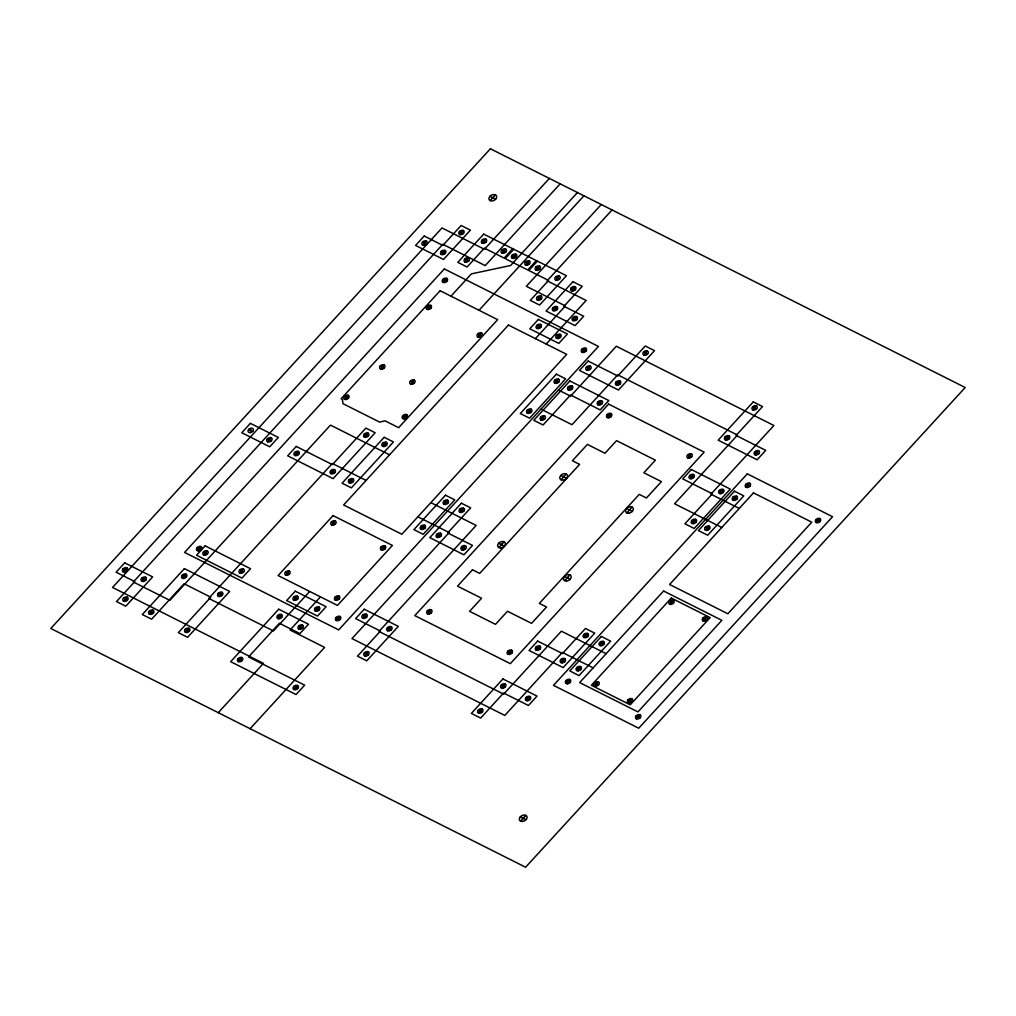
<?xml version="1.0" encoding="UTF-8"?>
<svg xmlns="http://www.w3.org/2000/svg" width="1016" height="1016" viewBox="0 0 1016 1016"><rect width="100%" height="100%" fill="white"/><g stroke="black" fill="none" stroke-linecap="round" stroke-linejoin="round"><path stroke-width="1.5" d="M123.19 571.881L126.886 567.842M422.669 245.072L426.364 241.033M267.538 441.795L271.234 437.769M490.144 200.647L495.44 194.869M123.584 601.218L127.279 597.179M141.859 581.266L145.555 577.228M441.338 254.457L445.033 250.431M459.626 234.506L463.321 230.48M197.269 550.596L200.965 546.557M443.04 282.397L446.735 278.359M464.896 262.001L468.592 257.975M482.181 243.141L485.877 239.116M344.576 399.313L348.272 395.275M426.999 309.359L430.695 305.333M149.403 614.197L153.099 610.172M182.372 578.218L186.08 574.192M203.632 554.914L207.34 550.875M294.754 455.486L298.45 451.447M549.364 178.422L484.429 249.288L441.985 227.952L112.535 587.464L263.474 663.359L218.262 712.686M380.454 368.935L384.15 364.896M450.964 296.177L471.399 273.875L510.591 265.506L577.456 192.545M560.159 183.845L485.229 265.62L442.785 244.285L133.325 581.99L169.863 600.367L330.467 425.107L389.547 454.812M501.929 253.073L505.625 249.034M512.293 258.28L515.988 254.254M410.553 384.073L414.249 380.035M479.019 310.274L493.751 294.208M494.005 293.929L583.933 195.796M185.42 632.308L189.116 628.269M218.389 596.329L222.085 592.303M239.789 573.087L243.484 569.049M330.899 473.659L334.594 469.621M364.376 437.134L368.071 433.095M525.564 264.96L529.26 260.921M535.915 270.167L539.61 266.129M402.984 418.643L406.679 414.617M477.825 336.982L481.52 332.956M601.269 204.521L526.339 286.296L565.391 305.93L535.419 338.633M349.199 482.854L352.895 478.815M382.664 446.329L386.359 442.303M612.064 209.944L547.129 280.822L586.168 300.457L546.214 344.068M537.388 300.05L541.084 296.012M555.663 280.099L559.359 276.06M285.61 575.107L289.319 571.081M331.572 524.967L335.267 520.929M536.867 328.46L540.563 324.421M553.149 310.68L556.844 306.654M571.437 290.728L575.132 286.702M293.738 600.215L297.434 596.189M238.277 661.594L241.986 657.568M277.749 618.528L281.445 614.502M309.435 591.706L273.456 630.949L208.712 598.399L332.346 463.474L366.077 480.428M556.616 338.379L560.311 334.353M572.897 320.611L576.593 316.586M320.472 596.862L290.068 630.022L324.599 647.395L250.076 728.726M298.793 629.12L302.489 625.081M315.328 611.073L319.024 607.035M335.255 600.075L338.95 596.036M381.216 549.923L384.912 545.884M336.258 620.484L339.954 616.445M582.028 352.273L585.724 348.247M420.992 529.311L424.688 525.272M443.967 504.228L447.662 500.202M527.393 413.195L531.089 409.156M554.863 383.21L558.559 379.184M293.853 689.547L297.548 685.508M540.88 419.976L544.576 415.938M568.35 389.992L572.046 385.966M586.588 370.103L590.283 366.065M362.725 618.261L366.42 614.223M436.905 537.312L440.601 533.273M459.88 512.229L463.575 508.203M364.566 655.815L368.262 651.789M387.54 630.745L391.236 626.707M461.721 549.796L465.417 545.757M598.03 404.914L601.726 400.888M616.268 385.013L619.963 380.987M643.738 355.041L647.433 351.003M427.495 613.804L431.19 609.765M607.327 417.563L611.035 413.525M498.843 547.586L504.139 541.807M560.984 479.781L566.28 474.002M564.655 580.682L569.951 574.904M626.796 512.864L632.092 507.086M507.911 654.24L511.62 650.202M687.756 458L691.452 453.962M689.813 478.536L693.509 474.51M725.284 439.839L728.98 435.8M752.754 409.854L756.45 405.816M478.434 713.08L482.13 709.041M501.409 687.997L505.117 683.971M536.13 650.113L539.826 646.074M526.237 700.481L529.933 696.443M560.946 662.597L564.655 658.558M583.933 637.515L587.629 633.489M692.01 523.443L695.706 519.405M719.48 493.459L723.189 489.433M754.952 454.762L758.647 450.723M576.872 670.598L580.568 666.56M599.846 645.516L603.542 641.49M705.498 530.225L709.193 526.186M732.981 500.24L736.676 496.214M566.191 683.539L569.887 679.501M746.023 487.299L749.719 483.26M594.728 685.94L598.424 681.914M669.658 604.177L673.354 600.139M628.18 702.767L631.876 698.729M703.11 620.992L706.806 616.966M520.56 821.131L525.856 815.353M636.334 718.807L640.029 714.781M816.165 522.567L819.861 518.528M489.877 196.393A4.128 2.921 -28 0 1 496.494 195.91A4.128 2.921 -28 0 1 492.023 200.977A4.128 2.921 -28 0 1 489.877 196.393L495.656 199.2M481.99 240.17A2.883 2.045 -28 0 1 486.613 239.839A2.883 2.045 -28 0 1 483.489 243.37A2.883 2.045 -28 0 1 481.99 240.17L486.029 242.126M501.739 250.101A2.883 2.045 -28 0 1 506.349 249.771A2.883 2.045 -28 0 1 503.238 253.301A2.883 2.045 -28 0 1 501.739 250.101L505.778 252.057M512.089 255.308A2.883 2.045 -28 0 1 516.712 254.978A2.883 2.045 -28 0 1 513.601 258.509A2.883 2.045 -28 0 1 512.089 255.308L516.128 257.264M525.412 261.938L529.399 263.944M535.724 267.195A2.883 2.045 -28 0 1 540.347 266.865A2.883 2.045 -28 0 1 537.223 270.396A2.883 2.045 -28 0 1 535.724 267.195L539.763 269.151M555.523 277.076L559.511 279.082M459.435 231.534A2.883 2.045 -28 0 1 464.045 231.204A2.883 2.045 -28 0 1 460.934 234.734A2.883 2.045 -28 0 1 459.435 231.534L463.461 233.489M571.284 287.706L575.285 289.725M464.744 258.978L468.744 260.998M537.197 297.078A2.883 2.045 -28 0 1 541.807 296.736A2.883 2.045 -28 0 1 538.696 300.279A2.883 2.045 -28 0 1 537.197 297.078L541.223 299.034M643.585 352.019L647.586 354.025M752.564 406.883A2.883 2.045 -28 0 1 757.187 406.552A2.883 2.045 -28 0 1 754.062 410.083A2.883 2.045 -28 0 1 752.564 406.883L756.602 408.838M422.516 242.049L426.517 244.056M441.147 251.485A2.883 2.045 -28 0 1 445.77 251.155A2.883 2.045 -28 0 1 442.646 254.686A2.883 2.045 -28 0 1 441.147 251.485L445.186 253.441M552.958 307.708A2.883 2.045 -28 0 1 557.581 307.378A2.883 2.045 -28 0 1 554.457 310.909A2.883 2.045 -28 0 1 552.958 307.708L556.997 309.677M572.707 317.64A2.883 2.045 -28 0 1 577.329 317.31A2.883 2.045 -28 0 1 574.205 320.84A2.883 2.045 -28 0 1 572.707 317.64L576.745 319.596M536.677 325.488A2.883 2.045 -28 0 1 541.299 325.145A2.883 2.045 -28 0 1 538.175 328.689A2.883 2.045 -28 0 1 536.677 325.488L540.715 327.444M556.425 335.407A2.883 2.045 -28 0 1 561.048 335.077A2.883 2.045 -28 0 1 557.924 338.607A2.883 2.045 -28 0 1 556.425 335.407L560.464 337.375M442.849 279.425A2.883 2.045 -28 0 1 447.472 279.082A2.883 2.045 -28 0 1 444.348 282.626A2.883 2.045 -28 0 1 442.849 279.425L446.888 281.381M581.838 349.301A2.883 2.045 -28 0 1 586.461 348.971A2.883 2.045 -28 0 1 583.336 352.501A2.883 2.045 -28 0 1 581.838 349.301L585.876 351.269M586.435 367.081L590.436 369.087M616.115 382.003L620.103 384.01M725.132 436.817L729.12 438.823M754.812 451.739L758.8 453.746M426.809 306.387A2.883 2.045 -28 0 1 431.419 306.057A2.883 2.045 -28 0 1 428.308 309.588A2.883 2.045 -28 0 1 426.809 306.387L430.848 308.343M477.634 334.01A2.883 2.045 -28 0 1 482.244 333.68A2.883 2.045 -28 0 1 479.133 337.21A2.883 2.045 -28 0 1 477.634 334.01L481.66 335.978M554.673 380.238A2.883 2.045 -28 0 1 559.295 379.908A2.883 2.045 -28 0 1 556.171 383.438A2.883 2.045 -28 0 1 554.673 380.238L558.711 382.194M568.16 387.02A2.883 2.045 -28 0 1 572.783 386.69A2.883 2.045 -28 0 1 569.659 390.22A2.883 2.045 -28 0 1 568.16 387.02L572.198 388.988M597.84 401.942A2.883 2.045 -28 0 1 602.463 401.612A2.883 2.045 -28 0 1 599.338 405.143A2.883 2.045 -28 0 1 597.84 401.942L601.878 403.898M558.457 390.042L570.598 396.138L616.306 346.265L773.887 425.501L710.946 494.182L739.267 508.432M607.187 414.541L611.175 416.547M687.565 455.016A2.883 2.045 -28 0 1 692.175 454.685A2.883 2.045 -28 0 1 689.064 458.216A2.883 2.045 -28 0 1 687.565 455.016L691.591 456.984M745.833 484.327A2.883 2.045 -28 0 1 750.456 483.984A2.883 2.045 -28 0 1 747.332 487.528A2.883 2.045 -28 0 1 745.833 484.327L749.872 486.283M815.975 519.595A2.883 2.045 -28 0 1 820.598 519.252A2.883 2.045 -28 0 1 817.474 522.795A2.883 2.045 -28 0 1 815.975 519.595L820.014 521.551M689.661 475.513L693.661 477.52M719.341 490.436L723.328 492.442M732.79 497.269A2.883 2.045 -28 0 1 737.4 496.938A2.883 2.045 -28 0 1 734.289 500.469A2.883 2.045 -28 0 1 732.79 497.269L736.816 499.224M540.982 409.118L572.008 424.713L617.715 374.84L737.514 435.077L674.573 503.771L721.792 527.507M527.202 410.223A2.883 2.045 -28 0 1 531.812 409.892A2.883 2.045 -28 0 1 528.701 413.423A2.883 2.045 -28 0 1 527.202 410.223L531.241 412.179M540.728 416.954L544.728 418.96M691.858 520.421L695.858 522.427M705.307 527.253A2.883 2.045 -28 0 1 709.93 526.923A2.883 2.045 -28 0 1 706.806 530.454A2.883 2.045 -28 0 1 705.307 527.253L709.346 529.209M380.301 365.912L384.289 367.919M410.413 381.051L414.401 383.057M560.718 475.526A4.128 2.921 -28 0 1 567.322 475.043A4.128 2.921 -28 0 1 562.864 480.111A4.128 2.921 -28 0 1 560.718 475.526L566.496 478.333M626.58 508.546L632.295 511.416M402.844 415.62L406.832 417.64M344.424 396.291L348.425 398.297M364.185 434.162A2.883 2.045 -28 0 1 368.795 433.832A2.883 2.045 -28 0 1 365.684 437.363A2.883 2.045 -28 0 1 364.185 434.162L368.211 436.118M382.511 443.306L386.512 445.313M669.468 601.205A2.883 2.045 -28 0 1 674.078 600.875A2.883 2.045 -28 0 1 670.966 604.406A2.883 2.045 -28 0 1 669.468 601.205L673.494 603.161M702.92 618.02A2.883 2.045 -28 0 1 707.53 617.69A2.883 2.045 -28 0 1 704.418 621.221A2.883 2.045 -28 0 1 702.92 618.02L706.958 619.989M443.814 501.205L447.815 503.212M459.689 509.257A2.883 2.045 -28 0 1 464.312 508.927A2.883 2.045 -28 0 1 461.188 512.458A2.883 2.045 -28 0 1 459.689 509.257L463.728 511.226M430.835 502.641L476.161 525.437L379.006 631.457L503.657 694.144L561.365 631.19L606.146 653.707M498.64 543.268L504.355 546.138M564.439 576.351L570.167 579.234M248.73 429.387L252.717 431.394M267.348 438.823A2.883 2.045 -28 0 1 271.971 438.493A2.883 2.045 -28 0 1 268.846 442.024A2.883 2.045 -28 0 1 267.348 438.823L271.386 440.779M294.564 452.514A2.883 2.045 -28 0 1 299.187 452.171A2.883 2.045 -28 0 1 296.062 455.714A2.883 2.045 -28 0 1 294.564 452.514L298.602 454.47M330.708 470.687A2.883 2.045 -28 0 1 335.331 470.357A2.883 2.045 -28 0 1 332.207 473.888A2.883 2.045 -28 0 1 330.708 470.687L334.747 472.643M349.047 479.831L353.035 481.838M417.855 516.814L449.148 532.549L351.98 638.581L504.825 715.429L562.394 652.412L593.154 667.88M420.802 526.339A2.883 2.045 -28 0 1 425.412 525.996A2.883 2.045 -28 0 1 422.3 529.539A2.883 2.045 -28 0 1 420.802 526.339L424.828 528.295M436.715 534.34A2.883 2.045 -28 0 1 441.338 534.01A2.883 2.045 -28 0 1 438.214 537.54A2.883 2.045 -28 0 1 436.715 534.34L440.754 536.296M461.582 546.773L465.569 548.78M583.743 634.543A2.883 2.045 -28 0 1 588.353 634.213A2.883 2.045 -28 0 1 585.241 637.743A2.883 2.045 -28 0 1 583.743 634.543L587.781 636.499M599.694 642.493L603.695 644.512M331.432 521.945L335.42 523.951M381.025 546.951A2.883 2.045 -28 0 1 385.635 546.621A2.883 2.045 -28 0 1 382.524 550.151A2.883 2.045 -28 0 1 381.025 546.951L385.051 548.907M535.94 647.141A2.883 2.045 -28 0 1 540.563 646.811A2.883 2.045 -28 0 1 537.439 650.342A2.883 2.045 -28 0 1 535.94 647.141L539.979 649.097M560.807 659.575L564.794 661.581M576.72 667.576L580.707 669.582M594.538 682.968A2.883 2.045 -28 0 1 599.148 682.638A2.883 2.045 -28 0 1 596.036 686.168A2.883 2.045 -28 0 1 594.538 682.968L598.564 684.936M627.99 699.795A2.883 2.045 -28 0 1 632.6 699.465A2.883 2.045 -28 0 1 629.488 702.996A2.883 2.045 -28 0 1 627.99 699.795L632.015 701.751M427.355 610.781L431.343 612.788M507.771 651.218L511.759 653.225M566.039 680.517L570.04 682.523M636.143 715.836A2.883 2.045 -28 0 1 640.753 715.505A2.883 2.045 -28 0 1 637.642 719.036A2.883 2.045 -28 0 1 636.143 715.836L640.169 717.791M285.42 572.135A2.883 2.045 -28 0 1 290.043 571.805A2.883 2.045 -28 0 1 286.931 575.335A2.883 2.045 -28 0 1 285.42 572.135L289.458 574.104M335.064 597.103A2.883 2.045 -28 0 1 339.687 596.76A2.883 2.045 -28 0 1 336.563 600.304A2.883 2.045 -28 0 1 335.064 597.103L339.103 599.059M362.534 615.29A2.883 2.045 -28 0 1 367.157 614.959A2.883 2.045 -28 0 1 364.033 618.49A2.883 2.045 -28 0 1 362.534 615.29L366.573 617.245M387.35 627.774A2.883 2.045 -28 0 1 391.973 627.431A2.883 2.045 -28 0 1 388.849 630.974A2.883 2.045 -28 0 1 387.35 627.774L391.389 629.73M501.269 684.975L505.257 686.981M526.085 697.459L530.073 699.465M197.117 547.573L201.117 549.58M336.067 617.512A2.883 2.045 -28 0 1 340.69 617.169A2.883 2.045 -28 0 1 337.566 620.712A2.883 2.045 -28 0 1 336.067 617.512L340.106 619.468M203.492 551.891L207.48 553.898M239.636 570.065L243.637 572.072M293.548 597.243A2.883 2.045 -28 0 1 298.171 596.913A2.883 2.045 -28 0 1 295.046 600.443A2.883 2.045 -28 0 1 293.548 597.243L297.586 599.211M315.176 608.051L319.164 610.057M364.414 652.793L368.414 654.799M478.244 710.108A2.883 2.045 -28 0 1 482.867 709.765A2.883 2.045 -28 0 1 479.743 713.308A2.883 2.045 -28 0 1 478.244 710.108L482.283 712.064M277.597 615.518L281.597 617.525M298.602 626.148A2.883 2.045 -28 0 1 303.212 625.805A2.883 2.045 -28 0 1 300.101 629.349A2.883 2.045 -28 0 1 298.602 626.148L302.628 628.104M182.232 575.208L186.22 577.215M218.237 593.306L222.225 595.312M123.05 568.858L127.038 570.865M141.719 578.244L145.707 580.25M123.431 598.195L127.419 600.202M149.212 611.226A2.883 2.045 -28 0 1 153.835 610.895A2.883 2.045 -28 0 1 150.711 614.426A2.883 2.045 -28 0 1 149.212 611.226L153.251 613.194M185.23 629.336A2.883 2.045 -28 0 1 189.84 629.006A2.883 2.045 -28 0 1 186.728 632.536A2.883 2.045 -28 0 1 185.23 629.336L189.255 631.292M238.087 658.622A2.883 2.045 -28 0 1 242.71 658.292A2.883 2.045 -28 0 1 239.598 661.822A2.883 2.045 -28 0 1 238.087 658.622L242.126 660.591M293.662 686.575A2.883 2.045 -28 0 1 298.285 686.232A2.883 2.045 -28 0 1 295.161 689.775A2.883 2.045 -28 0 1 293.662 686.575L297.701 688.53M520.344 816.8L526.059 819.683M124.308 569.976L125.768 569.62L124.32 569.925M124.701 599.313L126.162 598.97L124.701 599.313M142.977 579.361C145.009 580.847 144.107 576.999 142.989 579.31M150.52 612.292C152.514 613.829 151.74 609.892 150.533 612.254M183.49 576.313L184.963 575.97L183.502 576.275M186.538 630.403C188.608 631.863 187.617 628.079 186.538 630.365M198.387 548.691L199.847 548.348L198.399 548.602M204.749 553.009C206.87 554.431 205.753 550.672 204.762 552.958M219.507 594.423L220.967 594.081L219.507 594.385M249.987 430.505C251.93 432.041 251.257 428.142 249.999 430.454M240.906 571.183C242.862 572.707 242.075 568.884 240.906 571.144M239.395 659.689C241.402 661.2 240.614 657.25 239.395 659.689M268.656 439.89C270.713 441.35 269.786 437.591 268.668 439.852M278.867 616.623L280.327 616.28L278.879 616.534M295.872 453.568L297.332 453.225L295.885 453.492M286.728 573.202C288.887 574.611 287.757 570.852 286.728 573.202M294.856 598.31C296.837 599.808 296.126 595.96 294.869 598.272M299.911 627.202C301.904 628.726 301.054 624.878 299.911 627.164M294.97 687.642C296.901 689.191 296.215 685.254 294.97 687.642M316.446 609.168C318.364 610.692 317.69 606.819 316.459 609.079M332.016 471.754C334.124 473.215 333.007 469.367 332.016 471.754M332.689 523.05C334.67 524.561 333.908 520.751 332.702 523.011M345.694 397.396L347.155 397.053L345.707 397.32M336.372 598.17C338.404 599.643 337.502 595.871 336.385 598.119M337.375 618.579C339.306 620.141 338.62 616.191 337.375 618.579M350.317 480.949C352.45 482.371 351.257 478.587 350.317 480.949M365.493 435.229C367.475 436.753 366.712 432.816 365.493 435.229M381.572 367.03C383.375 368.643 383.019 364.592 381.572 366.979M363.842 616.356C365.912 617.83 364.896 613.956 363.842 616.356M365.684 653.91L367.144 653.606L365.697 653.821M383.781 444.424C385.851 445.897 384.835 442.087 383.781 444.424M382.334 548.018L383.794 547.713L382.346 547.929M404.101 416.738L405.575 416.433L404.127 416.649M388.658 628.841L390.119 628.485L388.684 628.752M411.671 382.168L413.131 381.813L411.683 382.118M423.786 243.167C425.882 244.627 424.84 240.83 423.786 243.167M428.117 307.454C430.073 308.991 429.4 305.067 428.117 307.454M442.455 252.552C444.462 254.064 443.598 250.254 442.468 252.514M422.11 527.406L423.57 527.05L422.123 527.317M444.157 280.479C446.126 282.004 445.414 278.105 444.17 280.441M428.612 611.899C430.581 613.423 429.832 609.549 428.625 611.848M460.743 232.601L462.204 232.258L460.756 232.512M438.023 535.407C440.055 536.893 439.09 533.07 438.023 535.407M445.084 502.323L446.545 501.98L445.097 502.234M466.014 260.096C468.046 261.569 467.119 257.785 466.014 260.058M483.299 241.236C485.33 242.735 484.365 238.849 483.299 241.236M460.997 510.324C462.928 511.886 462.255 507.949 460.997 510.324M478.942 335.077C480.885 336.614 480.212 332.689 478.942 335.077M492.061 197.866L493.522 197.523L492.074 197.828M462.839 547.878L464.299 547.535L462.864 547.802M503.047 251.168L504.507 250.825L503.06 251.079M513.398 256.375C515.391 257.899 514.579 254.038 513.41 256.337M479.552 711.162C481.432 712.737 480.911 708.825 479.565 711.124M500.761 544.805C502.755 546.303 502.018 542.468 500.774 544.766M526.682 263.055C528.549 264.63 528.053 260.693 526.682 263.004M537.032 268.262C539.052 269.748 538.201 265.938 537.045 268.211M502.526 686.092C504.533 687.578 503.745 683.755 502.539 686.054M528.51 411.29C530.53 412.763 529.73 408.915 528.51 411.239M538.505 298.145C540.487 299.644 539.712 295.783 538.505 298.094M509.029 652.336L510.502 651.993L509.054 652.247M537.985 326.542C539.991 328.054 539.153 324.206 537.997 326.504M541.998 418.071C543.928 419.621 543.23 415.696 541.998 418.071M554.266 308.775C556.349 310.248 555.346 306.426 554.266 308.775M556.781 278.194C558.698 279.73 558.051 275.831 556.806 278.105M557.733 336.474C559.689 338.01 558.965 334.074 557.733 336.474M527.355 698.576C529.311 700.087 528.561 696.214 527.355 698.525M555.981 381.305C557.886 382.892 557.276 378.943 555.993 381.267M522.478 818.35C524.548 819.823 523.558 815.988 522.478 818.312M537.248 648.208L538.709 647.865L537.274 648.119M572.554 288.823L574.015 288.481L572.567 288.785M574.015 318.707C575.996 320.243 575.208 316.281 574.015 318.707M569.468 388.087C571.538 389.56 570.56 385.724 569.468 388.087M562.902 476.999C564.744 478.6 564.35 474.574 562.902 476.999M583.146 350.368L584.619 350.063L583.171 350.279M566.572 577.901L568.033 577.558L566.585 577.812M562.064 660.679C564.147 662.14 563.143 658.406 562.077 660.641M587.705 368.186L589.166 367.843L587.718 368.11M567.309 681.634C569.417 683.082 568.325 679.323 567.309 681.634M599.148 403.009C601.205 404.482 600.24 400.647 599.148 403.009M577.99 668.693L579.45 668.35L578.002 668.604M585.051 635.61C587.019 637.121 586.321 633.235 585.051 635.572M608.444 415.646L609.918 415.303L608.47 415.569M617.385 383.108L618.846 382.765L617.398 383.032M595.846 684.035C597.916 685.495 596.964 681.711 595.846 683.997M600.964 643.611L602.425 643.268L600.977 643.522M628.714 510.095L630.174 509.74L628.726 510.007M644.855 353.136C646.824 354.647 646.1 350.736 644.868 353.085M629.298 700.862C631.33 702.361 630.428 698.5 629.298 700.811M637.451 716.902C639.47 718.375 638.632 714.578 637.451 716.864M670.776 602.272C672.795 603.758 671.982 599.872 670.776 602.221M688.873 456.082C690.969 457.517 689.94 453.771 688.873 456.044M690.931 476.631C692.976 478.079 692.048 474.32 690.943 476.542M693.128 521.538L694.588 521.195L693.153 521.449M706.615 528.32C708.685 529.78 707.707 525.945 706.628 528.269M704.228 619.087C706.26 620.586 705.383 616.699 704.228 619.087M720.598 491.554L722.071 491.211L720.611 491.515M726.402 437.934C728.37 439.458 727.596 435.534 726.402 437.934M734.098 498.335L735.559 498.03L734.111 498.246M747.141 485.381C749.084 486.943 748.335 482.981 747.141 485.381M753.872 407.949C755.79 409.512 755.167 405.575 753.872 407.949M756.069 452.844C758.152 454.317 757.111 450.494 756.069 452.844M817.283 520.662C819.379 522.097 818.388 518.3 817.283 520.662M490.398 148.768L50.8 628.485L525.602 867.232L965.2 387.515L490.398 148.768M250.381 423.367L241.783 432.752L269.735 446.799L278.321 437.426L250.381 423.367M124.701 562.839L116.103 572.211L134.772 581.596L116.497 601.548L125.768 606.222L152.654 576.898L124.701 562.839M424.18 236.029L415.582 245.415L443.535 259.461L470.408 230.137L461.124 225.476L442.836 245.428L424.18 236.029M444.335 268.948L184.569 552.412L338.671 629.895L598.424 346.431L444.335 268.948M483.68 234.112L457.81 262.344L467.093 267.005L484.378 248.145L504.114 258.077L512.712 248.704L483.68 234.112M184.379 568.643L142.316 614.54L151.6 619.201L184.074 583.768L210.795 597.217L178.333 632.65L187.604 637.311L229.667 591.414L184.379 568.643M205.143 545.871L196.545 555.244L241.986 578.091L250.571 568.719L205.143 545.871M296.253 446.443L287.668 455.816L333.096 478.663L375.158 432.765L365.874 428.092L332.41 464.617L296.253 446.443M440.131 290.728L341.122 398.767L342.417 399.415L342.951 403.67L379.743 422.173L384.937 420.802L398.64 427.685L497.65 319.646L440.131 290.728M513.791 249.25L505.193 258.623L527.749 269.964L536.346 260.579L513.791 249.25M537.426 261.125L528.828 270.497L548.577 280.429L530.301 300.38L539.572 305.054L566.445 275.717L537.426 261.125M384.162 437.299L342.1 483.197L351.384 487.858L393.446 441.96L384.162 437.299M333.058 515.595L278.117 575.564L337.464 605.409L392.417 545.44L333.058 515.595M508.445 325.069L343.599 504.965L401.866 534.264L566.712 354.368L508.445 325.069M538.378 319.418L529.78 328.79L558.813 343.383L567.398 334.01L538.378 319.418M572.935 281.699L546.062 311.023L575.094 325.615L583.679 316.243L563.943 306.311L582.219 286.36L572.935 281.699M278.714 609.219L230.657 661.67L296.05 694.55L304.648 685.165L248.526 656.958L279.4 623.265L299.898 633.578L308.496 624.205L278.714 609.219M295.25 591.185L286.652 600.558L317.513 616.077L326.111 606.704L295.25 591.185M445.478 495.198L413.906 529.641L423.177 534.314L454.749 499.859L445.478 495.198M556.374 374.18L520.306 413.537L529.577 418.198L565.645 378.841L556.374 374.18M569.862 380.962L533.794 420.319L543.077 424.98L570.548 394.995L600.227 409.918L608.813 400.545L569.862 380.962M588.086 361.061L579.501 370.434L618.452 390.03L654.52 350.66L645.236 345.999L617.766 375.983L588.086 361.061M364.223 609.219L355.638 618.604L380.454 631.076L357.48 656.158L366.751 660.819L398.323 626.364L364.223 609.219M461.391 503.199L429.819 537.654L463.918 554.8L472.504 545.414L447.688 532.943L470.675 507.86L461.391 503.199M608.622 404.114L414.795 615.62L510.324 663.651L704.152 452.145L608.622 404.114M472.504 569.785L457.517 586.143L481.584 598.234L469.595 611.315L495.49 624.345L507.479 611.264L531.546 623.354L546.532 607.009L539.344 603.39L639.255 494.36L646.443 497.98L661.429 481.622L643.839 472.783L655.383 460.172L616.547 440.639L604.99 453.25L587.4 444.398L572.414 460.756L579.603 464.375L479.692 573.392L472.504 569.785M691.312 469.506L682.727 478.879L712.394 493.801L684.924 523.786L694.207 528.447L730.275 489.09L691.312 469.506M753.262 401.904L718.185 440.169L757.149 459.765L765.734 450.38L736.067 435.458L762.533 406.578L753.262 401.904M502.92 678.955L471.348 713.41L480.632 718.083L503.606 693.001L528.422 705.485L537.019 696.112L502.92 678.955M537.642 641.071L529.044 650.456L563.143 667.601L594.716 633.146L585.432 628.472L562.458 653.555L537.642 641.071M747.306 473.85L553.491 685.356L638.734 728.218L832.561 516.712L747.306 473.85M601.358 636.486L569.785 670.928L579.057 675.602L610.629 641.147L601.358 636.486M734.479 491.211L698.411 530.568L707.695 535.229L743.763 495.871L734.479 491.211M663.588 591.007L579.666 682.6L637.934 711.898L721.855 620.319L663.588 591.007M753.504 492.887L669.582 584.467L727.85 613.766L811.784 522.186L753.504 492.887M671.309 598.081L591.375 685.292L630.225 704.825L710.146 617.614L671.309 598.081M183.693 578.447A2.883 2.045 -28 0 0 186.804 574.916A2.883 2.045 -28 0 0 182.181 575.246A2.883 2.045 -28 0 0 183.693 578.447M219.697 596.557A2.883 2.045 -28 0 0 222.809 593.026A2.883 2.045 -28 0 0 218.199 593.357A2.883 2.045 -28 0 0 219.697 596.557M645.046 355.27A2.883 2.045 -28 0 0 648.17 351.726A2.883 2.045 -28 0 0 643.547 352.069A2.883 2.045 -28 0 0 645.046 355.27M587.896 370.332A2.883 2.045 -28 0 0 591.02 366.789A2.883 2.045 -28 0 0 586.397 367.132A2.883 2.045 -28 0 0 587.896 370.332M617.576 385.242A2.883 2.045 -28 0 0 620.687 381.711A2.883 2.045 -28 0 0 616.077 382.041A2.883 2.045 -28 0 0 617.576 385.242M124.892 601.447A2.883 2.045 -28 0 0 128.003 597.916A2.883 2.045 -28 0 0 123.393 598.246A2.883 2.045 -28 0 0 124.892 601.447M143.167 581.495A2.883 2.045 -28 0 0 146.291 577.964A2.883 2.045 -28 0 0 141.668 578.295A2.883 2.045 -28 0 0 143.167 581.495M124.498 572.11A2.883 2.045 -28 0 0 127.622 568.566A2.883 2.045 -28 0 0 122.999 568.909A2.883 2.045 -28 0 0 124.498 572.11M365.874 656.044A2.883 2.045 -28 0 0 368.986 652.513A2.883 2.045 -28 0 0 364.376 652.843A2.883 2.045 -28 0 0 365.874 656.044M279.057 618.757A2.883 2.045 -28 0 0 282.169 615.226A2.883 2.045 -28 0 0 277.559 615.556A2.883 2.045 -28 0 0 279.057 618.757M527.545 700.71A2.883 2.045 -28 0 0 530.657 697.179A2.883 2.045 -28 0 0 526.047 697.509A2.883 2.045 -28 0 0 527.545 700.71M502.73 688.226A2.883 2.045 -28 0 0 505.841 684.695A2.883 2.045 -28 0 0 501.218 685.025A2.883 2.045 -28 0 0 502.73 688.226M316.636 611.302A2.883 2.045 -28 0 0 319.748 607.771A2.883 2.045 -28 0 0 315.138 608.101A2.883 2.045 -28 0 0 316.636 611.302M241.097 573.316A2.883 2.045 -28 0 0 244.208 569.785A2.883 2.045 -28 0 0 239.598 570.116A2.883 2.045 -28 0 0 241.097 573.316M204.953 555.142A2.883 2.045 -28 0 0 208.064 551.612A2.883 2.045 -28 0 0 203.441 551.942A2.883 2.045 -28 0 0 204.953 555.142M198.577 550.824A2.883 2.045 -28 0 0 201.701 547.294A2.883 2.045 -28 0 0 197.079 547.624A2.883 2.045 -28 0 0 198.577 550.824M428.803 614.032A2.883 2.045 -28 0 0 431.927 610.502A2.883 2.045 -28 0 0 427.304 610.832A2.883 2.045 -28 0 0 428.803 614.032M509.232 654.469A2.883 2.045 -28 0 0 512.343 650.938A2.883 2.045 -28 0 0 507.721 651.269A2.883 2.045 -28 0 0 509.232 654.469M567.5 683.768A2.883 2.045 -28 0 0 570.611 680.237A2.883 2.045 -28 0 0 566.001 680.568A2.883 2.045 -28 0 0 567.5 683.768M578.18 670.827A2.883 2.045 -28 0 0 581.292 667.296A2.883 2.045 -28 0 0 576.682 667.626A2.883 2.045 -28 0 0 578.18 670.827M562.267 662.826A2.883 2.045 -28 0 0 565.379 659.282A2.883 2.045 -28 0 0 560.756 659.625A2.883 2.045 -28 0 0 562.267 662.826M332.88 525.183A2.883 2.045 -28 0 0 336.004 521.653A2.883 2.045 -28 0 0 331.381 521.983A2.883 2.045 -28 0 0 332.88 525.183M601.154 645.744A2.883 2.045 -28 0 0 604.279 642.214A2.883 2.045 -28 0 0 599.656 642.544A2.883 2.045 -28 0 0 601.154 645.744M463.029 550.012A2.883 2.045 -28 0 0 466.154 546.481A2.883 2.045 -28 0 0 461.531 546.824A2.883 2.045 -28 0 0 463.029 550.012M350.507 483.083A2.883 2.045 -28 0 0 353.619 479.552A2.883 2.045 -28 0 0 349.009 479.882A2.883 2.045 -28 0 0 350.507 483.083M250.177 432.638A2.883 2.045 -28 0 0 253.301 429.108A2.883 2.045 -28 0 0 248.679 429.438A2.883 2.045 -28 0 0 250.177 432.638M445.275 504.457A2.883 2.045 -28 0 0 448.399 500.926A2.883 2.045 -28 0 0 443.776 501.256A2.883 2.045 -28 0 0 445.275 504.457M383.972 446.557A2.883 2.045 -28 0 0 387.096 443.027A2.883 2.045 -28 0 0 382.473 443.357A2.883 2.045 -28 0 0 383.972 446.557M404.292 418.871A2.883 2.045 -28 0 0 407.416 415.341A2.883 2.045 -28 0 0 402.793 415.671A2.883 2.045 -28 0 0 404.292 418.871M345.885 399.529A2.883 2.045 -28 0 0 348.996 395.999A2.883 2.045 -28 0 0 344.386 396.342A2.883 2.045 -28 0 0 345.885 399.529M693.318 523.672A2.883 2.045 -28 0 0 696.443 520.141A2.883 2.045 -28 0 0 691.82 520.471A2.883 2.045 -28 0 0 693.318 523.672M411.861 384.302A2.883 2.045 -28 0 0 414.985 380.759A2.883 2.045 -28 0 0 410.362 381.102A2.883 2.045 -28 0 0 411.861 384.302M381.762 369.164A2.883 2.045 -28 0 0 384.874 365.62A2.883 2.045 -28 0 0 380.263 365.963A2.883 2.045 -28 0 0 381.762 369.164M720.801 493.687A2.883 2.045 -28 0 0 723.913 490.156A2.883 2.045 -28 0 0 719.29 490.487A2.883 2.045 -28 0 0 720.801 493.687M691.121 478.765A2.883 2.045 -28 0 0 694.233 475.234A2.883 2.045 -28 0 0 689.623 475.564A2.883 2.045 -28 0 0 691.121 478.765M542.188 420.205A2.883 2.045 -28 0 0 545.313 416.674A2.883 2.045 -28 0 0 540.69 417.005A2.883 2.045 -28 0 0 542.188 420.205M608.648 417.779A2.883 2.045 -28 0 0 611.759 414.249A2.883 2.045 -28 0 0 607.136 414.579A2.883 2.045 -28 0 0 608.648 417.779M756.26 454.99A2.883 2.045 -28 0 0 759.384 451.447A2.883 2.045 -28 0 0 754.761 451.79A2.883 2.045 -28 0 0 756.26 454.99M726.592 440.068A2.883 2.045 -28 0 0 729.704 436.524A2.883 2.045 -28 0 0 725.081 436.867A2.883 2.045 -28 0 0 726.592 440.068M466.204 262.23A2.883 2.045 -28 0 0 469.329 258.699A2.883 2.045 -28 0 0 464.706 259.029A2.883 2.045 -28 0 0 466.204 262.23M423.977 245.3A2.883 2.045 -28 0 0 427.101 241.77A2.883 2.045 -28 0 0 422.478 242.1A2.883 2.045 -28 0 0 423.977 245.3M572.745 290.957A2.883 2.045 -28 0 0 575.869 287.426A2.883 2.045 -28 0 0 571.246 287.757A2.883 2.045 -28 0 0 572.745 290.957M556.971 280.327A2.883 2.045 -28 0 0 560.095 276.784A2.883 2.045 -28 0 0 555.473 277.127A2.883 2.045 -28 0 0 556.971 280.327M526.872 265.189A2.883 2.045 -28 0 0 529.984 261.645A2.883 2.045 -28 0 0 525.374 261.988A2.883 2.045 -28 0 0 526.872 265.189M522.427 821.461A4.128 2.921 -28 0 0 526.898 816.394A4.128 2.921 -28 0 0 520.281 816.877A4.128 2.921 -28 0 0 522.427 821.461M500.723 547.916A4.128 2.921 -28 0 0 505.193 542.849A4.128 2.921 -28 0 0 498.577 543.331A4.128 2.921 -28 0 0 500.723 547.916M566.534 581A4.128 2.921 -28 0 0 570.992 575.945A4.128 2.921 -28 0 0 564.375 576.428A4.128 2.921 -28 0 0 566.534 581M628.663 513.194A4.128 2.921 -28 0 0 633.133 508.14A4.128 2.921 -28 0 0 626.516 508.61A4.128 2.921 -28 0 0 628.663 513.194"/></g></svg>
